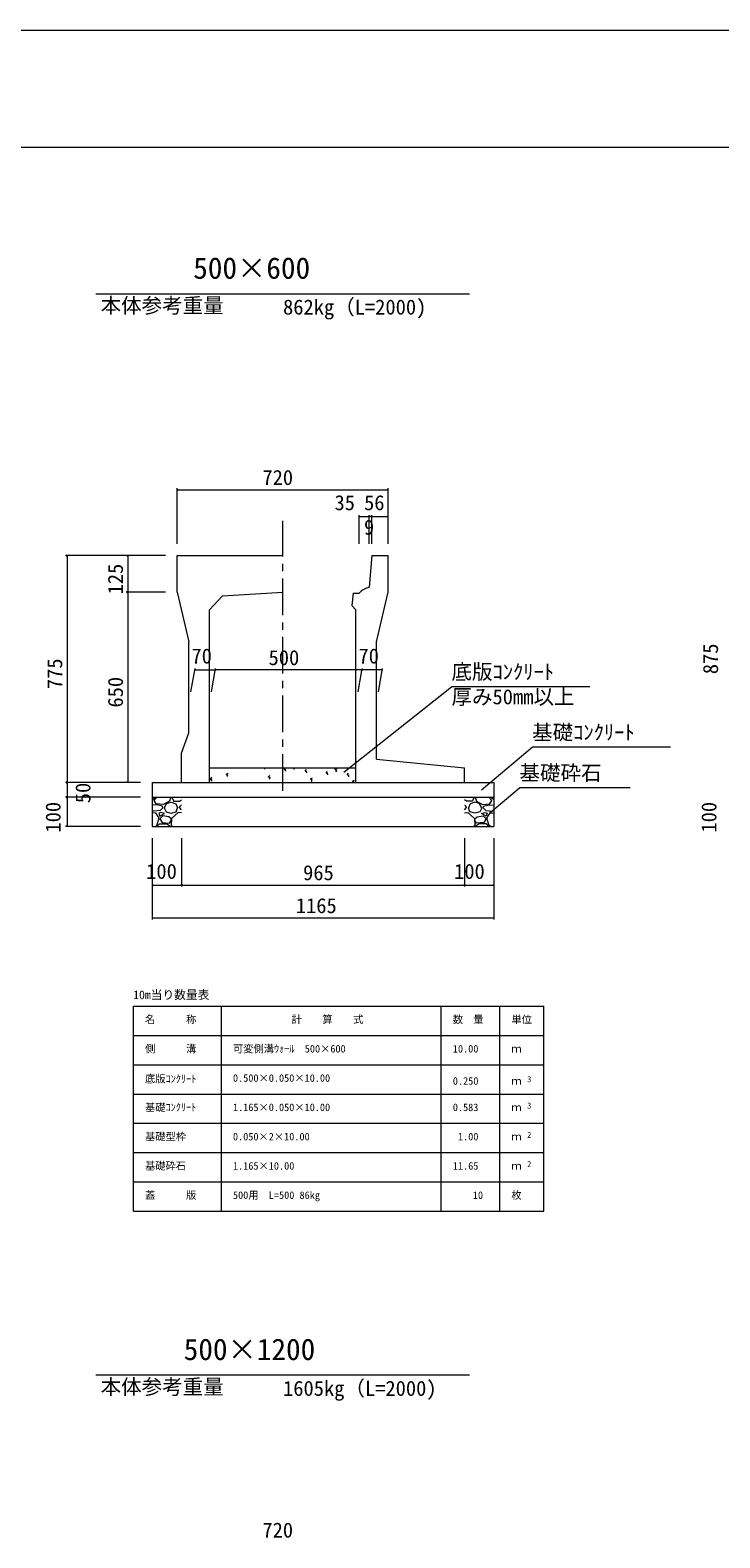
# Model space of a CAD drawing. Units: millimetres on the paper, scale 1:20. Extents: x 0 to 841, y 0 to 594.
# Drawn here: x 196.5 to 314.2, y 336.6 to 594 of the extents above; entities that cross this region are included whole.
import ezdxf
from ezdxf.enums import TextEntityAlignment as Align

# ---------------------------------------------------------------- set-up
doc = ezdxf.new("R2010")
doc.units = ezdxf.units.MM
doc.linetypes.add('USER1', pattern=[10, 6.25, -1.25, 1.25, -1.25])
for name, color, linetype, lineweight in [('D-STR-DIM（寸法）', 7, 'Continuous', 18), ('D-STR-HTXT（旗揚げ）', 4, 'Continuous', 18), ('D-STR-STRn（構造物）', 5, 'Continuous', 18), ('D-STR（構造物外形線）', 1, 'Continuous', 18), ('D-TTL(外枠）', 2, 'Continuous', 18), ('DEFPOINTS_2', 8, 'Continuous', 18)]:
    doc.layers.add(name, color=color, linetype=linetype, lineweight=lineweight)
doc.layers.add('D-STR-TXT（文字）', color=7, linetype='Continuous')
doc.styles.add('ＭＳ ゴシック', font='')
doc.styles.get('ＭＳ ゴシック').set_extended_font_data('MS Gothic')

msp = doc.modelspace()

# ---------------------------------------------------------------- linework, layer by layer
at = {"layer": 'D-STR-DIM（寸法）'}
for p, q in [((221.628, 506.281), (221.628, 515.769)), ((221.628, 515.519), (221.778, 515.544)), ((221.628, 515.519), (221.648, 515.519)), ((221.778, 515.494), (221.628, 515.519)), ((221.648, 515.519), (257.608, 515.519)), ((257.478, 515.544), (257.628, 515.519)), ((257.628, 515.519), (257.478, 515.494)), ((257.628, 515.519), (257.608, 515.519)), ((257.628, 506.281), (257.628, 515.769)), ((252.648, 506.281), (252.648, 511.187)), ((252.648, 510.937), (252.798, 510.962)), ((252.648, 510.937), (252.668, 510.937)), ((252.798, 510.912), (252.648, 510.937)), ((252.668, 510.937), (254.377, 510.937)), ((254.247, 510.962), (254.397, 510.937)), ((254.397, 510.937), (254.247, 510.912)), ((254.397, 510.937), (254.377, 510.937)), ((254.397, 506.281), (254.397, 511.187)), ((254.397, 506.281), (254.397, 511.187)), ((254.397, 510.937), (254.547, 510.962)), ((254.397, 510.937), (254.417, 510.937)), ((254.547, 510.912), (254.397, 510.937)), ((254.808, 510.937), (254.417, 510.937)), ((254.678, 510.962), (254.828, 510.937)), ((254.828, 510.937), (254.678, 510.912)), ((254.828, 510.937), (254.808, 510.937)), ((254.828, 506.281), (254.828, 511.187)), ((254.828, 506.281), (254.828, 511.187)), ((254.828, 510.937), (254.978, 510.962)), ((254.828, 510.937), (254.848, 510.937)), ((254.978, 510.912), (254.828, 510.937)), ((254.848, 510.937), (257.608, 510.937)), ((257.478, 510.962), (257.628, 510.937)), ((257.628, 510.937), (257.478, 510.912)), ((257.628, 510.937), (257.608, 510.937)), ((257.628, 506.281), (257.628, 511.187)), ((219.628, 504.281), (202.581, 504.281)), ((202.806, 504.131), (202.831, 504.281)), ((202.831, 504.281), (202.831, 504.261)), ((202.831, 504.281), (202.856, 504.131)), ((202.831, 504.261), (202.831, 465.551)), ((219.628, 504.281), (212.942, 504.281)), ((213.167, 504.131), (213.192, 504.281)), ((213.192, 504.281), (213.192, 504.261)), ((213.192, 504.281), (213.217, 504.131)), ((213.192, 504.261), (213.192, 498.051)), ((219.628, 498.031), (212.942, 498.031)), ((219.628, 498.031), (212.942, 498.031)), ((213.192, 498.031), (213.167, 498.181)), ((213.167, 497.881), (213.192, 498.031)), ((213.217, 498.181), (213.192, 498.031)), ((213.192, 498.031), (213.192, 498.051)), ((213.192, 498.031), (213.192, 498.011)), ((213.192, 498.031), (213.217, 497.881)), ((213.192, 498.011), (213.192, 465.551)), ((223.981, 481.039), (224.68, 485.007)), ((224.636, 484.757), (224.786, 484.782)), ((224.636, 484.757), (224.656, 484.757)), ((224.786, 484.732), (224.636, 484.757)), ((224.656, 484.757), (228.116, 484.757)), ((227.481, 481.039), (228.18, 485.007)), ((227.481, 481.039), (228.18, 485.007)), ((227.986, 484.782), (228.136, 484.757)), ((228.136, 484.757), (227.986, 484.732)), ((228.136, 484.757), (228.116, 484.757)), ((228.136, 484.757), (228.286, 484.782)), ((228.136, 484.757), (228.156, 484.757)), ((228.286, 484.732), (228.136, 484.757)), ((253.116, 484.757), (228.156, 484.757)), ((252.481, 481.039), (253.18, 485.007)), ((252.481, 481.039), (253.18, 485.007)), ((252.986, 484.782), (253.136, 484.757)), ((253.136, 484.757), (252.986, 484.732)), ((253.136, 484.757), (253.116, 484.757)), ((253.136, 484.757), (253.286, 484.782)), ((253.136, 484.757), (253.156, 484.757)), ((253.286, 484.732), (253.136, 484.757)), ((256.616, 484.757), (253.156, 484.757)), ((255.981, 481.039), (256.68, 485.007)), ((256.486, 484.782), (256.636, 484.757)), ((256.636, 484.757), (256.486, 484.732)), ((256.636, 484.757), (256.616, 484.757)), ((215.378, 465.531), (202.581, 465.531)), ((215.378, 465.531), (202.581, 465.531)), ((202.831, 465.531), (202.806, 465.681)), ((202.806, 465.381), (202.831, 465.531)), ((202.856, 465.681), (202.831, 465.531)), ((202.831, 465.531), (202.831, 465.551)), ((202.831, 465.531), (202.831, 465.511)), ((202.831, 465.531), (202.856, 465.381)), ((202.831, 465.511), (202.831, 463.051)), ((215.378, 465.531), (212.942, 465.531)), ((213.192, 465.531), (213.167, 465.681)), ((213.217, 465.681), (213.192, 465.531)), ((213.192, 465.531), (213.192, 465.551)), ((215.378, 463.031), (202.581, 463.031)), ((215.378, 463.031), (202.581, 463.031)), ((202.831, 463.031), (202.806, 463.181)), ((202.806, 462.881), (202.831, 463.031)), ((202.856, 463.181), (202.831, 463.031)), ((202.831, 463.031), (202.831, 463.051)), ((202.831, 463.031), (202.831, 463.011)), ((202.831, 463.031), (202.856, 462.881)), ((202.831, 463.011), (202.831, 458.051)), ((215.378, 458.031), (202.581, 458.031)), ((202.831, 458.031), (202.806, 458.181)), ((202.856, 458.181), (202.831, 458.031)), ((202.831, 458.031), (202.831, 458.051)), ((217.378, 456.031), (217.378, 442.158)), ((217.378, 456.031), (217.378, 447.781)), ((222.378, 456.031), (222.378, 447.781)), ((222.378, 456.031), (222.378, 447.781)), ((270.628, 456.031), (270.628, 447.781)), ((270.628, 456.031), (270.628, 447.781)), ((275.628, 456.031), (275.628, 447.781)), ((275.628, 456.031), (275.628, 442.158)), ((217.378, 448.031), (217.528, 448.056)), ((217.378, 448.031), (217.398, 448.031)), ((217.528, 448.006), (217.378, 448.031)), ((217.398, 448.031), (222.358, 448.031)), ((222.228, 448.056), (222.378, 448.031)), ((222.378, 448.031), (222.228, 448.006)), ((222.378, 448.031), (222.358, 448.031)), ((222.378, 448.031), (222.528, 448.056)), ((222.378, 448.031), (222.398, 448.031)), ((222.528, 448.006), (222.378, 448.031)), ((222.398, 448.031), (270.608, 448.031)), ((270.478, 448.056), (270.628, 448.031)), ((270.628, 448.031), (270.478, 448.006)), ((270.628, 448.031), (270.608, 448.031)), ((270.628, 448.031), (270.778, 448.056)), ((270.628, 448.031), (270.648, 448.031)), ((270.778, 448.006), (270.628, 448.031)), ((270.648, 448.031), (275.608, 448.031)), ((275.478, 448.056), (275.628, 448.031)), ((275.628, 448.031), (275.478, 448.006)), ((275.628, 448.031), (275.608, 448.031)), ((217.378, 442.408), (217.528, 442.433)), ((217.378, 442.408), (217.398, 442.408)), ((217.528, 442.383), (217.378, 442.408)), ((217.398, 442.408), (275.608, 442.408)), ((275.478, 442.433), (275.628, 442.408)), ((275.628, 442.408), (275.478, 442.383)), ((275.628, 442.408), (275.608, 442.408))]:
    msp.add_line(p, q, dxfattribs=at)
at = {"layer": 'D-STR-DIM（寸法）', "linetype": 'USER1'}
msp.add_line((239.628, 464.131), (239.628, 510.228), dxfattribs=at)
at = {"layer": 'D-STR-HTXT（旗揚げ）'}
for p, q in [((207.736, 549), (271.52, 549)), ((250.072, 467.296), (268.422, 481.891)), ((292.02, 481.891), (268.422, 481.891)), ((273.534, 464.3), (282.179, 471.564)), ((305.778, 471.564), (282.179, 471.564)), ((274.945, 460.371), (280.029, 464.633)), ((298.892, 464.633), (280.029, 464.633)), ((214.18, 427.345), (284.18, 427.345)), ((214.18, 392.345), (214.18, 427.345)), ((229.18, 392.345), (229.18, 427.345)), ((266.68, 392.345), (266.68, 427.345)), ((276.68, 411.345), (276.68, 427.345)), ((276.68, 392.345), (276.68, 427.345)), ((284.18, 392.345), (284.18, 427.345)), ((214.18, 422.345), (284.18, 422.345)), ((214.18, 417.345), (284.18, 417.345)), ((214.18, 412.345), (284.18, 412.345)), ((214.18, 407.345), (284.18, 407.345)), ((214.18, 402.345), (284.18, 402.345)), ((214.18, 397.345), (284.18, 397.345)), ((214.18, 392.345), (284.18, 392.345)), ((207.736, 364.366), (271.52, 364.366))]:
    msp.add_line(p, q, dxfattribs=at)
at = {"layer": 'D-STR-STRn（構造物）', "color": 7}
for p, q in [((227.128, 468.031), (252.128, 468.031)), ((227.128, 466.061), (227.515, 466.465)), ((227.128, 466.059), (227.57, 465.99)), ((227.527, 465.768), (227.472, 466.243)), ((229.974, 466.976), (230.325, 467.111)), ((229.975, 466.976), (230.223, 466.809)), ((230.183, 466.532), (230.285, 466.834)), ((236.555, 467.786), (236.51, 468.031)), ((237.16, 466.576), (237.51, 466.71)), ((237.16, 466.576), (237.409, 466.408)), ((237.369, 466.131), (237.47, 466.434)), ((239.881, 467.777), (240.095, 468.031)), ((239.881, 467.777), (240.18, 467.751)), ((240.141, 467.473), (240.083, 467.786)), ((241.57, 467.744), (241.666, 468.031)), ((241.595, 468.031), (241.61, 468.021)), ((243.468, 467.463), (243.709, 467.75)), ((243.468, 467.463), (243.767, 467.437)), ((243.727, 467.159), (243.67, 467.472)), ((244.346, 466.176), (244.696, 466.31)), ((244.346, 466.176), (244.595, 466.008)), ((244.555, 465.731), (244.656, 466.033)), ((247.054, 467.149), (247.295, 467.436)), ((247.054, 467.149), (247.353, 467.123)), ((247.314, 466.845), (247.256, 467.158)), ((248.547, 467.788), (248.897, 467.923)), ((248.547, 467.788), (248.796, 467.621)), ((248.756, 467.344), (248.857, 467.646)), ((250.64, 466.835), (250.881, 467.123)), ((250.64, 466.835), (250.939, 466.809)), ((250.9, 466.531), (250.842, 466.845)), ((232.749, 465.531), (232.851, 465.637)), ((251.531, 465.775), (251.881, 465.91)), ((251.531, 465.775), (251.78, 465.607)), ((251.808, 465.531), (251.842, 465.633))]:
    msp.add_line(p, q, dxfattribs=at)
at = {"layer": 'D-STR-STRn（構造物）'}
for p, q in [((217.378, 465.531), (217.378, 458.031)), ((217.378, 465.531), (275.628, 465.531)), ((275.628, 465.531), (275.628, 458.031)), ((217.378, 463.031), (275.628, 463.031)), ((217.378, 462.596), (217.941, 463.031)), ((218.141, 461.723), (217.378, 461.642)), ((217.585, 460.645), (217.378, 460.871)), ((217.687, 462.479), (218.183, 463.031)), ((218.046, 461.876), (217.696, 462.476)), ((219.283, 461.789), (218.033, 461.889)), ((219.135, 461.481), (218.135, 461.731)), ((219.187, 461.229), (218.737, 460.729)), ((219.187, 461.225), (219.137, 461.475)), ((220.339, 462.325), (219.289, 461.775)), ((219.432, 461.23), (219.732, 460.53)), ((219.485, 461.228), (219.785, 461.928)), ((219.787, 461.928), (220.587, 462.178)), ((220.538, 463.028), (220.338, 462.328)), ((220.585, 462.178), (221.385, 461.878)), ((220.709, 463.031), (220.978, 462.39)), ((220.984, 462.376), (222.034, 462.326)), ((221.387, 461.877), (221.687, 461.227)), ((221.435, 460.531), (221.685, 461.231)), ((222.378, 460.871), (222.035, 461.245)), ((222.036, 461.23), (222.186, 461.63)), ((222.037, 462.332), (222.378, 462.596)), ((222.378, 461.642), (222.191, 461.623)), ((270.969, 462.332), (270.628, 462.596)), ((270.628, 461.642), (270.815, 461.623)), ((270.628, 460.871), (270.971, 461.245)), ((270.97, 461.23), (270.82, 461.63)), ((272.022, 462.376), (270.972, 462.326)), ((271.618, 461.877), (271.318, 461.227)), ((271.571, 460.531), (271.321, 461.231)), ((272.421, 462.178), (271.621, 461.878)), ((272.297, 463.031), (272.027, 462.39)), ((273.219, 461.928), (272.419, 462.178)), ((272.467, 463.028), (272.667, 462.328)), ((272.667, 462.325), (273.717, 461.775)), ((273.52, 461.228), (273.22, 461.928)), ((273.574, 461.23), (273.274, 460.53)), ((273.722, 461.789), (274.972, 461.889)), ((273.819, 461.225), (273.869, 461.475)), ((273.819, 461.229), (274.269, 460.729)), ((273.871, 461.481), (274.871, 461.731)), ((275.319, 462.479), (274.822, 463.031)), ((274.865, 461.723), (275.628, 461.642)), ((274.959, 461.876), (275.309, 462.476)), ((275.628, 462.596), (275.065, 463.031)), ((275.421, 460.645), (275.628, 460.871)), ((217.988, 460.323), (217.378, 460.374)), ((218.733, 460.732), (217.583, 460.632)), ((218.548, 459.431), (217.998, 460.331)), ((218.137, 458.177), (218.537, 459.427)), ((218.183, 458.031), (218.587, 458.479)), ((218.485, 460.279), (218.685, 459.779)), ((218.836, 460.427), (218.486, 460.277)), ((218.587, 458.479), (219.887, 458.479)), ((218.685, 459.78), (219.435, 460.23)), ((218.685, 459.33), (219.085, 458.73)), ((219.186, 459.828), (218.686, 459.328)), ((219.438, 460.229), (218.838, 460.429)), ((219.088, 458.726), (220.338, 458.576)), ((220.192, 459.681), (219.192, 459.831)), ((219.733, 460.525), (220.583, 460.275)), ((219.885, 458.49), (220.535, 458.04)), ((220.597, 459.318), (220.197, 459.668)), ((220.338, 458.579), (220.588, 459.029)), ((220.578, 458.34), (220.709, 458.031)), ((220.634, 459.381), (220.584, 458.331)), ((220.587, 459.029), (220.587, 459.329)), ((220.589, 460.276), (221.439, 460.526)), ((221.788, 460.428), (220.638, 459.378)), ((222.378, 460.374), (221.788, 460.423)), ((270.628, 460.374), (271.218, 460.423)), ((271.218, 460.428), (272.368, 459.378)), ((272.416, 460.276), (271.566, 460.526)), ((272.427, 458.34), (272.297, 458.031)), ((272.371, 459.381), (272.421, 458.331)), ((272.409, 459.318), (272.809, 459.668)), ((272.668, 458.579), (272.418, 459.029)), ((272.419, 459.029), (272.419, 459.329)), ((273.273, 460.525), (272.423, 460.275)), ((273.121, 458.49), (272.471, 458.04)), ((273.918, 458.726), (272.668, 458.576)), ((272.813, 459.681), (273.813, 459.831)), ((274.419, 458.479), (273.119, 458.479)), ((273.568, 460.229), (274.168, 460.429)), ((274.321, 459.78), (273.571, 460.23)), ((273.819, 459.828), (274.319, 459.328)), ((274.321, 459.33), (273.921, 458.73)), ((274.17, 460.427), (274.52, 460.277)), ((274.273, 460.732), (275.423, 460.632)), ((274.521, 460.279), (274.321, 459.779)), ((274.822, 458.031), (274.419, 458.479)), ((274.458, 459.431), (275.008, 460.331)), ((274.869, 458.177), (274.469, 459.427)), ((275.018, 460.323), (275.628, 460.374)), ((217.378, 458.031), (250.878, 458.031)), ((217.378, 458.031), (275.628, 458.031)), ((217.941, 458.031), (218.137, 458.182)), ((275.065, 458.031), (274.869, 458.182))]:
    msp.add_line(p, q, dxfattribs=at)
at = {"layer": 'D-STR（構造物外形線）'}
for p, q in [((221.628, 504.281), (239.628, 504.281)), ((221.628, 498.031), (221.628, 504.281)), ((254.828, 504.281), (254.397, 498.868)), ((254.828, 504.281), (257.628, 504.281)), ((254.828, 504.281), (257.628, 504.281)), ((257.628, 498.031), (257.628, 504.281)), ((257.628, 498.031), (257.628, 504.281)), ((221.628, 498.031), (223.628, 489.531)), ((227.128, 495.031), (229.374, 497.416)), ((229.374, 497.416), (239.628, 498.031)), ((251.648, 497.881), (251.423, 495.779)), ((251.648, 497.881), (252.648, 497.881)), ((255.628, 489.531), (257.628, 498.031)), ((227.128, 465.531), (227.128, 495.031)), ((251.423, 495.779), (252.128, 495.031)), ((252.128, 465.531), (252.128, 495.031)), ((223.628, 474.031), (223.628, 489.531)), ((255.628, 469.531), (255.628, 489.531)), ((222.378, 470.531), (223.628, 474.031)), ((222.378, 465.531), (222.378, 470.531)), ((255.628, 469.531), (270.628, 468.031)), ((270.628, 465.531), (270.628, 468.031)), ((222.378, 465.531), (227.128, 465.531)), ((252.128, 465.531), (256.878, 465.531)), ((252.128, 465.531), (270.628, 465.531))]:
    msp.add_line(p, q, dxfattribs=at)
msp.add_arc((255.425, 495.002), 4, 104.89471, 133.9699, dxfattribs=at)
at = {"layer": 'D-TTL(外枠）'}
msp.add_line((25, 574), (820, 574), dxfattribs=at)
at = {"layer": 'DEFPOINTS_2'}
msp.add_line((0, 594), (841, 594), dxfattribs=at)

# ---------------------------------------------------------------- texts
at = {"layer": 'D-STR-DIM（寸法）', "style": 'ＭＳ ゴシック'}
for s, p in [('720', (236.163, 515.569)), ('35', (248.467, 511.262)), ('56', (253.51, 511.262)), ('9', (253.497, 507.066)), ('70', (224.059, 485.082)), ('500', (237.216, 484.807)), ('70', (252.559, 485.082)), ('100', (216.333, 448.31)), ('965', (243.109, 448.081)), ('100', (268.864, 448.31)), ('1165', (241.866, 442.458)), ('720', (236.163, 335.83))]:
    msp.add_text(s, height=2.566, dxfattribs=at).set_placement(p, align=Align.BOTTOM_LEFT)
for s, p in [('125', (213.142, 497.656)), ('875', (314.666, 484.03)), ('775', (202.781, 481.486)), ('650', (213.142, 478.334)), ('50', (207.6, 461.998)), ('100', (202.506, 456.986)), ('100', (314.391, 456.986))]:
    msp.add_text(s, height=2.566, rotation=90, dxfattribs=at).set_placement(p, align=Align.BOTTOM_LEFT)
at = {"layer": 'D-STR-TXT（文字）', "style": 'ＭＳ ゴシック'}
for s, height, p in [('500×600', 3.666, (224.362, 550.449)), ('本体参考重量', 2.566, (208.567, 544.933)), ('862kg（L=2000)', 2.566, (239.687, 544.67)), ('底版ｺﾝｸﾘｰﾄ', 2.566, (268.422, 482.391)), ('厚み50mm以上', 2.566, (268.422, 478.119)), ('基礎ｺﾝｸﾘｰﾄ', 2.566, (282.179, 472.064)), ('基礎砕石', 2.566, (280.029, 465.133)), ('10m当り数量表', 1.466, (214.125, 428.108)), ('名\u3000\u3000\u3000称', 1.283, (216.141, 424.046)), ('計\u3000\u3000算\u3000\u3000式', 1.283, (241.145, 424.046)), ('数\u3000量', 1.283, (268.641, 424.046)), ('単位', 1.283, (278.641, 424.046)), ('側\u3000\u3000\u3000溝', 1.283, (216.141, 419.046)), ('可変側溝ｳｫｰﾙ\u3000500×600', 1.283, (231.141, 419.046)), ('10.00', 1.283, (268.655, 419.046)), ('ｍ', 1.283, (278.641, 419.046)), ('底版ｺﾝｸﾘｰﾄ', 1.283, (216.141, 413.914)), ('0.500×0.050×10.00', 1.283, (231.141, 414.046)), ('0.250', 1.283, (268.655, 413.546)), ('ｍ', 1.283, (278.641, 413.546)), ('3', 1.026, (281.342, 414.049)), ('基礎ｺﾝｸﾘｰﾄ', 1.283, (216.141, 409.046)), ('1.165×0.050×10.00', 1.283, (231.141, 409.046)), ('0.583', 1.283, (268.655, 409.046)), ('ｍ', 1.283, (278.641, 409.046)), ('3', 1.026, (281.342, 409.549)), ('基礎型枠', 1.283, (216.141, 404.046)), ('0.050×2×10.00', 1.283, (231.141, 404.046)), (' 1.00', 1.283, (268.655, 404.046)), ('ｍ', 1.283, (278.641, 404.046)), ('2', 1.026, (281.342, 404.549)), ('基礎砕石', 1.283, (216.141, 399.046)), ('1.165×10.00', 1.283, (231.141, 399.046)), ('11.65', 1.283, (268.655, 399.046)), ('ｍ', 1.283, (278.641, 399.046)), ('2', 1.026, (281.342, 399.549)), ('蓋\u3000\u3000\u3000版', 1.283, (216.141, 394.046)), ('500用\u3000L=500 86kg', 1.283, (231.141, 394.046)), ('10', 1.283, (272.066, 394.046)), ('枚', 1.283, (278.641, 394.046)), ('500×1200', 3.666, (222.738, 365.815)), ('本体参考重量', 2.566, (208.567, 360.3)), ('1605kg（L=2000)', 2.566, (239.687, 360.036))]:
    msp.add_text(s, height=height, dxfattribs=at).set_placement(p, align=Align.BOTTOM_LEFT)

doc.saveas('drawing.dxf')
